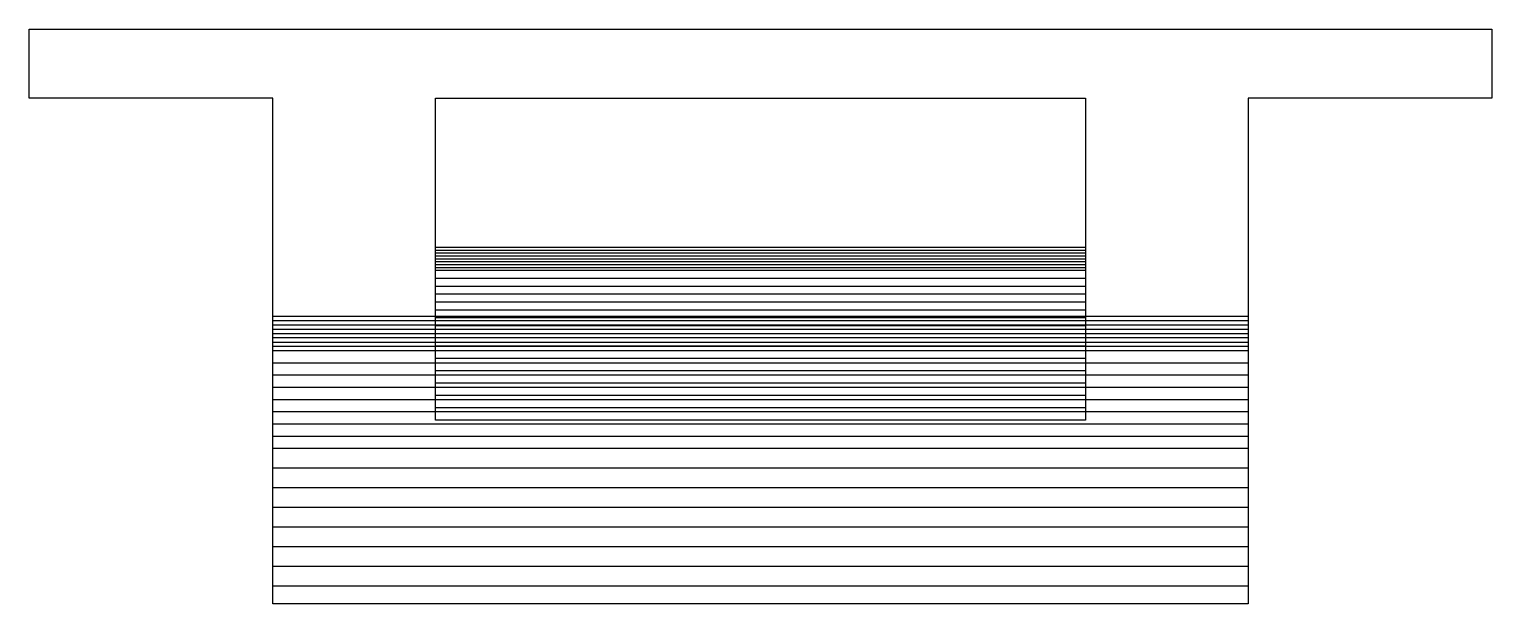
# Model space of a CAD drawing. Extents: x 0 to 1.27, y -0.5 to 0.
import ezdxf

# ---------------------------------------------------------------- set-up
doc = ezdxf.new("R2010")
doc.units = 0
doc.header["$MEASUREMENT"] = 0
doc.layers.get('0').update_dxf_attribs({"color": 1, "linetype": 'CONTINUOUS'})
for name, color, linetype in [('1', 1, 'CONTINUOUS'), ('10', 1, 'CONTINUOUS'), ('11', 1, 'CONTINUOUS'), ('12', 1, 'CONTINUOUS'), ('13', 1, 'CONTINUOUS'), ('14', 1, 'CONTINUOUS'), ('15', 1, 'CONTINUOUS'), ('16', 1, 'CONTINUOUS'), ('17', 1, 'CONTINUOUS'), ('18', 1, 'CONTINUOUS'), ('19', 1, 'CONTINUOUS'), ('2', 1, 'CONTINUOUS'), ('20', 1, 'CONTINUOUS'), ('21', 1, 'CONTINUOUS'), ('22', 1, 'CONTINUOUS'), ('23', 1, 'CONTINUOUS'), ('24', 1, 'CONTINUOUS'), ('25', 1, 'CONTINUOUS'), ('3', 1, 'CONTINUOUS'), ('4', 1, 'CONTINUOUS'), ('5', 1, 'CONTINUOUS'), ('6', 1, 'CONTINUOUS'), ('7', 1, 'CONTINUOUS'), ('8', 1, 'CONTINUOUS'), ('9', 1, 'CONTINUOUS')]:
    doc.layers.add(name, color=color, linetype=linetype)

msp = doc.modelspace()

# ---------------------------------------------------------------- linework, layer by layer
for p, q in [((0, 0), (1.2728, 0)), ((0, -0.06), (0, 0)), ((1.2728, 0), (1.2728, -0.06)), ((0.2121, -0.06), (0, -0.06)), ((0.2121, -0.25), (0.2121, -0.06)), ((1.2728, -0.06), (1.0607, -0.06)), ((1.0607, -0.06), (1.0607, -0.25)), ((1.0607, -0.25), (0.2121, -0.25))]:
    msp.add_line(p, q)
at = {"layer": '1'}
for p, q in [((0, 0), (1.2728, 0)), ((0, -0.06), (0, 0)), ((1.2728, 0), (1.2728, -0.06)), ((0.2121, -0.06), (0, -0.06)), ((0.2121, -0.25), (0.2121, -0.06)), ((0.3536, -0.06), (0.9192, -0.06)), ((0.3536, -0.19), (0.3536, -0.06)), ((0.9192, -0.06), (0.9192, -0.19)), ((1.2728, -0.06), (1.0607, -0.06)), ((1.0607, -0.06), (1.0607, -0.25)), ((0.9192, -0.19), (0.3536, -0.19)), ((1.0607, -0.25), (0.2121, -0.25))]:
    msp.add_line(p, q, dxfattribs=at)
at = {"layer": '10'}
for p, q in [((0, 0), (1.2728, 0)), ((0, -0.06), (0, 0)), ((1.2728, 0), (1.2728, -0.06)), ((0.2121, -0.06), (0, -0.06)), ((0.2121, -0.2906), (0.2121, -0.06)), ((0.3536, -0.06), (0.9192, -0.06)), ((0.3536, -0.2169), (0.3536, -0.06)), ((0.9192, -0.06), (0.9192, -0.2169)), ((1.2728, -0.06), (1.0607, -0.06)), ((1.0607, -0.06), (1.0607, -0.2906)), ((0.9192, -0.2169), (0.3536, -0.2169)), ((1.0607, -0.2906), (0.2121, -0.2906))]:
    msp.add_line(p, q, dxfattribs=at)
at = {"layer": '11'}
for p, q in [((0, 0), (1.2728, 0)), ((0, -0.06), (0, 0)), ((1.2728, 0), (1.2728, -0.06)), ((0.2121, -0.06), (0, -0.06)), ((0.2121, -0.3012), (0.2121, -0.06)), ((0.3536, -0.06), (0.9192, -0.06)), ((0.3536, -0.2238), (0.3536, -0.06)), ((0.9192, -0.06), (0.9192, -0.2238)), ((1.2728, -0.06), (1.0607, -0.06)), ((1.0607, -0.06), (1.0607, -0.3012)), ((0.9192, -0.2238), (0.3536, -0.2238)), ((1.0607, -0.3012), (0.2121, -0.3012))]:
    msp.add_line(p, q, dxfattribs=at)
at = {"layer": '12'}
for p, q in [((0, 0), (1.2728, 0)), ((0, -0.06), (0, 0)), ((1.2728, 0), (1.2728, -0.06)), ((0.2121, -0.06), (0, -0.06)), ((0.2121, -0.3119), (0.2121, -0.06)), ((0.3536, -0.06), (0.9192, -0.06)), ((0.3536, -0.2306), (0.3536, -0.06)), ((0.9192, -0.06), (0.9192, -0.2306)), ((1.2728, -0.06), (1.0607, -0.06)), ((1.0607, -0.06), (1.0607, -0.3119)), ((0.9192, -0.2306), (0.3536, -0.2306)), ((1.0607, -0.3119), (0.2121, -0.3119))]:
    msp.add_line(p, q, dxfattribs=at)
at = {"layer": '13'}
for p, q in [((0, 0), (1.2728, 0)), ((0, -0.06), (0, 0)), ((1.2728, 0), (1.2728, -0.06)), ((0.2121, -0.06), (0, -0.06)), ((0.2121, -0.3225), (0.2121, -0.06)), ((0.3536, -0.06), (0.9192, -0.06)), ((0.3536, -0.2375), (0.3536, -0.06)), ((0.9192, -0.06), (0.9192, -0.2375)), ((1.2728, -0.06), (1.0607, -0.06)), ((1.0607, -0.06), (1.0607, -0.3225)), ((0.9192, -0.2375), (0.3536, -0.2375)), ((1.0607, -0.3225), (0.2121, -0.3225))]:
    msp.add_line(p, q, dxfattribs=at)
at = {"layer": '14'}
for p, q in [((0, 0), (1.2728, 0)), ((0, -0.06), (0, 0)), ((1.2728, 0), (1.2728, -0.06)), ((0.2121, -0.06), (0, -0.06)), ((0.2121, -0.3331), (0.2121, -0.06)), ((0.3536, -0.06), (0.9192, -0.06)), ((0.3536, -0.2444), (0.3536, -0.06)), ((0.9192, -0.06), (0.9192, -0.2444)), ((1.2728, -0.06), (1.0607, -0.06)), ((1.0607, -0.06), (1.0607, -0.3331)), ((0.9192, -0.2444), (0.3536, -0.2444)), ((1.0607, -0.3331), (0.2121, -0.3331))]:
    msp.add_line(p, q, dxfattribs=at)
at = {"layer": '15'}
for p, q in [((0, 0), (1.2728, 0)), ((0, -0.06), (0, 0)), ((1.2728, 0), (1.2728, -0.06)), ((0.2121, -0.06), (0, -0.06)), ((0.2121, -0.3437), (0.2121, -0.06)), ((0.3536, -0.06), (0.9192, -0.06)), ((0.3536, -0.2512), (0.3536, -0.06)), ((0.9192, -0.06), (0.9192, -0.2512)), ((1.2728, -0.06), (1.0607, -0.06)), ((1.0607, -0.06), (1.0607, -0.3437)), ((0.9192, -0.2512), (0.3536, -0.2512)), ((1.0607, -0.3437), (0.2121, -0.3437))]:
    msp.add_line(p, q, dxfattribs=at)
at = {"layer": '16'}
for p, q in [((0, 0), (1.2728, 0)), ((0, -0.06), (0, 0)), ((1.2728, 0), (1.2728, -0.06)), ((0.2121, -0.06), (0, -0.06)), ((0.2121, -0.3544), (0.2121, -0.06)), ((0.3536, -0.06), (0.9192, -0.06)), ((0.3536, -0.2581), (0.3536, -0.06)), ((0.9192, -0.06), (0.9192, -0.2581)), ((1.2728, -0.06), (1.0607, -0.06)), ((1.0607, -0.06), (1.0607, -0.3544)), ((0.9192, -0.2581), (0.3536, -0.2581)), ((1.0607, -0.3544), (0.2121, -0.3544))]:
    msp.add_line(p, q, dxfattribs=at)
at = {"layer": '17'}
for p, q in [((0, 0), (1.2728, 0)), ((0, -0.06), (0, 0)), ((1.2728, 0), (1.2728, -0.06)), ((0.2121, -0.06), (0, -0.06)), ((0.2121, -0.365), (0.2121, -0.06)), ((0.3536, -0.06), (0.9192, -0.06)), ((0.3536, -0.265), (0.3536, -0.06)), ((0.9192, -0.06), (0.9192, -0.265)), ((1.2728, -0.06), (1.0607, -0.06)), ((1.0607, -0.06), (1.0607, -0.365)), ((0.9192, -0.265), (0.3536, -0.265)), ((1.0607, -0.365), (0.2121, -0.365))]:
    msp.add_line(p, q, dxfattribs=at)
at = {"layer": '18'}
for p, q in [((0, 0), (1.2728, 0)), ((0, -0.06), (0, 0)), ((1.2728, 0), (1.2728, -0.06)), ((0.2121, -0.06), (0, -0.06)), ((0.2121, -0.3821), (0.2121, -0.06)), ((0.3536, -0.06), (0.9192, -0.06)), ((0.3536, -0.2758), (0.3536, -0.06)), ((0.9192, -0.06), (0.9192, -0.2758)), ((1.2728, -0.06), (1.0607, -0.06)), ((1.0607, -0.06), (1.0607, -0.3821)), ((0.9192, -0.2758), (0.3536, -0.2758)), ((1.0607, -0.3821), (0.2121, -0.3821))]:
    msp.add_line(p, q, dxfattribs=at)
at = {"layer": '19'}
for p, q in [((0, 0), (1.2728, 0)), ((0, -0.06), (0, 0)), ((1.2728, 0), (1.2728, -0.06)), ((0.2121, -0.06), (0, -0.06)), ((0.2121, -0.3992), (0.2121, -0.06)), ((0.3536, -0.06), (0.9192, -0.06)), ((0.3536, -0.2865), (0.3536, -0.06)), ((0.9192, -0.06), (0.9192, -0.2865)), ((1.2728, -0.06), (1.0607, -0.06)), ((1.0607, -0.06), (1.0607, -0.3992)), ((0.9192, -0.2865), (0.3536, -0.2865)), ((1.0607, -0.3992), (0.2121, -0.3992))]:
    msp.add_line(p, q, dxfattribs=at)
at = {"layer": '2'}
for p, q in [((0, 0), (1.2728, 0)), ((0, -0.06), (0, 0)), ((1.2728, 0), (1.2728, -0.06)), ((0.2121, -0.06), (0, -0.06)), ((0.2121, -0.2537), (0.2121, -0.06)), ((0.3536, -0.06), (0.9192, -0.06)), ((0.3536, -0.1925), (0.3536, -0.06)), ((0.9192, -0.06), (0.9192, -0.1925)), ((1.2728, -0.06), (1.0607, -0.06)), ((1.0607, -0.06), (1.0607, -0.2537)), ((0.9192, -0.1925), (0.3536, -0.1925)), ((1.0607, -0.2537), (0.2121, -0.2537))]:
    msp.add_line(p, q, dxfattribs=at)
at = {"layer": '20'}
for p, q in [((0, 0), (1.2728, 0)), ((0, -0.06), (0, 0)), ((1.2728, 0), (1.2728, -0.06)), ((0.2121, -0.06), (0, -0.06)), ((0.2121, -0.4163), (0.2121, -0.06)), ((0.3536, -0.06), (0.9192, -0.06)), ((0.3536, -0.2973), (0.3536, -0.06)), ((0.9192, -0.06), (0.9192, -0.2973)), ((1.2728, -0.06), (1.0607, -0.06)), ((1.0607, -0.06), (1.0607, -0.4163)), ((0.9192, -0.2973), (0.3536, -0.2973)), ((1.0607, -0.4163), (0.2121, -0.4163))]:
    msp.add_line(p, q, dxfattribs=at)
at = {"layer": '21'}
for p, q in [((0, 0), (1.2728, 0)), ((0, -0.06), (0, 0)), ((1.2728, 0), (1.2728, -0.06)), ((0.2121, -0.06), (0, -0.06)), ((0.2121, -0.4334), (0.2121, -0.06)), ((0.3536, -0.06), (0.9192, -0.06)), ((0.3536, -0.308), (0.3536, -0.06)), ((0.9192, -0.06), (0.9192, -0.308)), ((1.2728, -0.06), (1.0607, -0.06)), ((1.0607, -0.06), (1.0607, -0.4334)), ((0.9192, -0.308), (0.3536, -0.308)), ((1.0607, -0.4334), (0.2121, -0.4334))]:
    msp.add_line(p, q, dxfattribs=at)
at = {"layer": '22'}
for p, q in [((0, 0), (1.2728, 0)), ((0, -0.06), (0, 0)), ((1.2728, 0), (1.2728, -0.06)), ((0.2121, -0.06), (0, -0.06)), ((0.2121, -0.4504), (0.2121, -0.06)), ((0.3536, -0.06), (0.9192, -0.06)), ((0.3536, -0.3188), (0.3536, -0.06)), ((0.9192, -0.06), (0.9192, -0.3188)), ((1.2728, -0.06), (1.0607, -0.06)), ((1.0607, -0.06), (1.0607, -0.4504)), ((0.9192, -0.3188), (0.3536, -0.3188)), ((1.0607, -0.4504), (0.2121, -0.4504))]:
    msp.add_line(p, q, dxfattribs=at)
at = {"layer": '23'}
for p, q in [((0, 0), (1.2728, 0)), ((0, -0.06), (0, 0)), ((1.2728, 0), (1.2728, -0.06)), ((0.2121, -0.06), (0, -0.06)), ((0.2121, -0.4675), (0.2121, -0.06)), ((0.3536, -0.06), (0.9192, -0.06)), ((0.3536, -0.3296), (0.3536, -0.06)), ((0.9192, -0.06), (0.9192, -0.3296)), ((1.2728, -0.06), (1.0607, -0.06)), ((1.0607, -0.06), (1.0607, -0.4675)), ((0.9192, -0.3296), (0.3536, -0.3296)), ((1.0607, -0.4675), (0.2121, -0.4675))]:
    msp.add_line(p, q, dxfattribs=at)
at = {"layer": '24'}
for p, q in [((0, 0), (1.2728, 0)), ((0, -0.06), (0, 0)), ((1.2728, 0), (1.2728, -0.06)), ((0.2121, -0.06), (0, -0.06)), ((0.2121, -0.4846), (0.2121, -0.06)), ((0.3536, -0.06), (0.9192, -0.06)), ((0.3536, -0.3403), (0.3536, -0.06)), ((0.9192, -0.06), (0.9192, -0.3403)), ((1.2728, -0.06), (1.0607, -0.06)), ((1.0607, -0.06), (1.0607, -0.4846)), ((0.9192, -0.3403), (0.3536, -0.3403)), ((1.0607, -0.4846), (0.2121, -0.4846))]:
    msp.add_line(p, q, dxfattribs=at)
at = {"layer": '25'}
for p, q in [((0, 0), (1.2728, 0)), ((0, -0.06), (0, 0)), ((1.2728, 0), (1.2728, -0.06)), ((0.2121, -0.06), (0, -0.06)), ((0.2121, -0.5), (0.2121, -0.06)), ((1.2728, -0.06), (1.0607, -0.06)), ((1.0607, -0.06), (1.0607, -0.5)), ((1.0607, -0.5), (0.2121, -0.5))]:
    msp.add_line(p, q, dxfattribs=at)
at = {"layer": '3'}
for p, q in [((0, 0), (1.2728, 0)), ((0, -0.06), (0, 0)), ((1.2728, 0), (1.2728, -0.06)), ((0.2121, -0.06), (0, -0.06)), ((0.2121, -0.2575), (0.2121, -0.06)), ((0.3536, -0.06), (0.9192, -0.06)), ((0.3536, -0.195), (0.3536, -0.06)), ((0.9192, -0.06), (0.9192, -0.195)), ((1.2728, -0.06), (1.0607, -0.06)), ((1.0607, -0.06), (1.0607, -0.2575)), ((0.9192, -0.195), (0.3536, -0.195)), ((1.0607, -0.2575), (0.2121, -0.2575))]:
    msp.add_line(p, q, dxfattribs=at)
at = {"layer": '4'}
for p, q in [((0, 0), (1.2728, 0)), ((0, -0.06), (0, 0)), ((1.2728, 0), (1.2728, -0.06)), ((0.2121, -0.06), (0, -0.06)), ((0.2121, -0.2612), (0.2121, -0.06)), ((0.3536, -0.06), (0.9192, -0.06)), ((0.3536, -0.1975), (0.3536, -0.06)), ((0.9192, -0.06), (0.9192, -0.1975)), ((1.2728, -0.06), (1.0607, -0.06)), ((1.0607, -0.06), (1.0607, -0.2612)), ((0.9192, -0.1975), (0.3536, -0.1975)), ((1.0607, -0.2612), (0.2121, -0.2612))]:
    msp.add_line(p, q, dxfattribs=at)
at = {"layer": '5'}
for p, q in [((0, 0), (1.2728, 0)), ((0, -0.06), (0, 0)), ((1.2728, 0), (1.2728, -0.06)), ((0.2121, -0.06), (0, -0.06)), ((0.2121, -0.265), (0.2121, -0.06)), ((0.3536, -0.06), (0.9192, -0.06)), ((0.3536, -0.2), (0.3536, -0.06)), ((0.9192, -0.06), (0.9192, -0.2)), ((1.2728, -0.06), (1.0607, -0.06)), ((1.0607, -0.06), (1.0607, -0.265)), ((0.9192, -0.2), (0.3536, -0.2)), ((1.0607, -0.265), (0.2121, -0.265))]:
    msp.add_line(p, q, dxfattribs=at)
at = {"layer": '6'}
for p, q in [((0, 0), (1.2728, 0)), ((0, -0.06), (0, 0)), ((1.2728, 0), (1.2728, -0.06)), ((0.2121, -0.06), (0, -0.06)), ((0.2121, -0.2687), (0.2121, -0.06)), ((0.3536, -0.06), (0.9192, -0.06)), ((0.3536, -0.2025), (0.3536, -0.06)), ((0.9192, -0.06), (0.9192, -0.2025)), ((1.2728, -0.06), (1.0607, -0.06)), ((1.0607, -0.06), (1.0607, -0.2687)), ((0.9192, -0.2025), (0.3536, -0.2025)), ((1.0607, -0.2687), (0.2121, -0.2687))]:
    msp.add_line(p, q, dxfattribs=at)
at = {"layer": '7'}
for p, q in [((0, 0), (1.2728, 0)), ((0, -0.06), (0, 0)), ((1.2728, 0), (1.2728, -0.06)), ((0.2121, -0.06), (0, -0.06)), ((0.2121, -0.2725), (0.2121, -0.06)), ((0.3536, -0.06), (0.9192, -0.06)), ((0.3536, -0.205), (0.3536, -0.06)), ((0.9192, -0.06), (0.9192, -0.205)), ((1.2728, -0.06), (1.0607, -0.06)), ((1.0607, -0.06), (1.0607, -0.2725)), ((0.9192, -0.205), (0.3536, -0.205)), ((1.0607, -0.2725), (0.2121, -0.2725))]:
    msp.add_line(p, q, dxfattribs=at)
at = {"layer": '8'}
for p, q in [((0, 0), (1.2728, 0)), ((0, -0.06), (0, 0)), ((1.2728, 0), (1.2728, -0.06)), ((0.2121, -0.06), (0, -0.06)), ((0.2121, -0.2762), (0.2121, -0.06)), ((0.3536, -0.06), (0.9192, -0.06)), ((0.3536, -0.2075), (0.3536, -0.06)), ((0.9192, -0.06), (0.9192, -0.2075)), ((1.2728, -0.06), (1.0607, -0.06)), ((1.0607, -0.06), (1.0607, -0.2762)), ((0.9192, -0.2075), (0.3536, -0.2075)), ((1.0607, -0.2762), (0.2121, -0.2762))]:
    msp.add_line(p, q, dxfattribs=at)
at = {"layer": '9'}
for p, q in [((0, 0), (1.2728, 0)), ((0, -0.06), (0, 0)), ((1.2728, 0), (1.2728, -0.06)), ((0.2121, -0.06), (0, -0.06)), ((0.2121, -0.28), (0.2121, -0.06)), ((0.3536, -0.06), (0.9192, -0.06)), ((0.3536, -0.21), (0.3536, -0.06)), ((0.9192, -0.06), (0.9192, -0.21)), ((1.2728, -0.06), (1.0607, -0.06)), ((1.0607, -0.06), (1.0607, -0.28)), ((0.9192, -0.21), (0.3536, -0.21)), ((1.0607, -0.28), (0.2121, -0.28))]:
    msp.add_line(p, q, dxfattribs=at)

doc.saveas('drawing.dxf')
